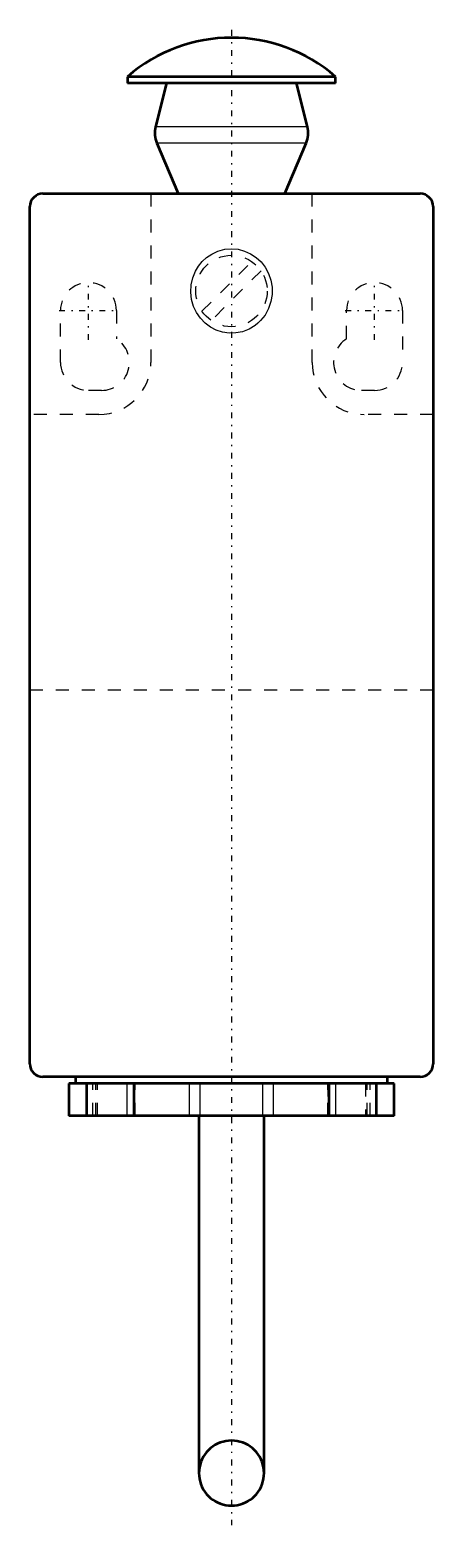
# Model space of a CAD drawing. Header units: millimetres. Extents: x -16 to 16, y -102 to 13.
import ezdxf

# ---------------------------------------------------------------- set-up
doc = ezdxf.new("R2010")
doc.units = ezdxf.units.MM
doc.linetypes.add('Center', pattern=[1.5, 0.45, -0.5, 0.05, -0.5])
doc.linetypes.add('Dashed', pattern=[2, 1, -1])
for name, color, linetype, lineweight in [('AM_0', 7, 'Continuous', 50), ('AM_4', 3, 'Continuous', 25), ('AM_7', 7, 'Center', 25), ('AM_9', 6, 'Dashed', 25)]:
    doc.layers.add(name, color=color, linetype=linetype, lineweight=lineweight)

msp = doc.modelspace()

# ---------------------------------------------------------------- linework, layer by layer
at = {"layer": 'AM_0'}
for p, q in [((-8, 9), (-8, 8.5)), ((8, 9), (-8, 9)), ((8, 8.5), (-8, 8.5)), ((-5, 8.5), (-5.84, 5.15)), ((5.84, 5.15), (5, 8.5)), ((8, 8.5), (8, 9)), ((-5.74, 3.88), (-4.1, 0)), ((4.1, 0), (5.74, 3.88)), ((-14.5, 0), (14.5, 0)), ((-15.5, -67), (-15.5, -1)), ((15.5, -1), (15.5, -67)), ((14.5, -68), (-14.5, -68)), ((-12.5, -68.5), (-12.5, -71)), ((12.5, -68.5), (-12.5, -68.5)), ((-12, -68), (-12, -68.5)), ((-11.16, -68.5), (-11.16, -71)), ((-7.5, -68.5), (-7.5, -71)), ((7.5, -71), (7.5, -68.5)), ((11.16, -71), (11.16, -68.5)), ((12, -68.5), (12, -68)), ((12.5, -71), (12.5, -68.5)), ((12.5, -71), (-12.5, -71)), ((-2.5, -71), (-2.5, -98.5)), ((2.5, -98.5), (2.5, -71))]:
    msp.add_line(p, q, dxfattribs=at)
for points in [[(2.5, -98.5), (2.49, -98.28), (2.46, -98.07), (2.41, -97.85), (2.35, -97.64), (2.27, -97.44), (2.17, -97.25), (2.05, -97.07), (1.92, -96.89), (1.77, -96.73), (1.61, -96.58), (1.43, -96.45), (1.25, -96.33), (1.06, -96.23), (0.86, -96.15), (0.65, -96.09), (0.43, -96.04), (0.22, -96.01), (0, -96), (-0.22, -96.01), (-0.43, -96.04), (-0.65, -96.09), (-0.86, -96.15), (-1.06, -96.23), (-1.25, -96.33), (-1.43, -96.45), (-1.61, -96.58), (-1.77, -96.73), (-1.92, -96.89), (-2.05, -97.07), (-2.17, -97.25), (-2.27, -97.44), (-2.35, -97.64), (-2.41, -97.85), (-2.46, -98.07), (-2.49, -98.28), (-2.5, -98.5)], [(-2.5, -98.5), (-2.49, -98.72), (-2.46, -98.93), (-2.41, -99.15), (-2.35, -99.36), (-2.27, -99.56), (-2.17, -99.75), (-2.05, -99.93), (-1.92, -100.11), (-1.77, -100.27), (-1.61, -100.42), (-1.43, -100.55), (-1.25, -100.67), (-1.06, -100.77), (-0.86, -100.85), (-0.65, -100.91), (-0.43, -100.96), (-0.22, -100.99), (0, -101)], [(0, -101), (0.22, -100.99), (0.43, -100.96), (0.65, -100.91), (0.86, -100.85), (1.06, -100.77), (1.25, -100.67), (1.43, -100.55), (1.61, -100.42), (1.77, -100.27), (1.92, -100.11), (2.05, -99.93), (2.17, -99.75), (2.27, -99.56), (2.35, -99.36), (2.41, -99.15), (2.46, -98.93), (2.49, -98.72), (2.5, -98.5)]]:
    msp.add_lwpolyline(points, dxfattribs=at)
for centre, radius, start, end in [((0, -0.17), 12.17, 48.8879, 131.1121), ((-3.9, 4.66), 2, 165.9638, 202.8906), ((3.9, 4.66), 2, 337.1094, 14.0362), ((14.5, -1), 1, 360, 90), ((-14.5, -1), 1, 90, 180), ((-14.5, -67), 1, 180, 270), ((14.5, -67), 1, 270, 0)]:
    msp.add_arc(centre, radius, start, end, dxfattribs=at)
at = {"layer": 'AM_4'}
for p, q in [((5.84, 5.15), (-5.84, 5.15)), ((5.74, 3.88), (-5.74, 3.88)), ((-8.03, -71), (-8.03, -68.5)), ((-3.24, -71), (-3.24, -68.5)), ((-2.41, -71), (-2.41, -68.5)), ((2.41, -71), (2.41, -68.5)), ((3.24, -71), (3.24, -68.5)), ((8.03, -71), (8.03, -68.5))]:
    msp.add_line(p, q, dxfattribs=at)
at = {"layer": 'AM_7'}
for p, q in [((0, 12.6), (0, -102.5)), ((-11, -11.26), (-11, -6.74)), ((11, -11.26), (11, -6.74)), ((-13.26, -9), (-8.74, -9)), ((8.74, -9), (13.26, -9))]:
    msp.add_line(p, q, dxfattribs=at)
at = {"layer": 'AM_9'}
for p, q in [((-6.2, 0), (-6.2, -13)), ((6.2, -13), (6.2, 0)), ((-2.27, -9.06), (1.56, -5.23)), ((2.27, -5.94), (-1.56, -9.77)), ((-13.15, -13), (-13.15, -9)), ((-8.85, -9), (-8.85, -11.18)), ((8.85, -11.18), (8.85, -9)), ((13.15, -9), (13.15, -13)), ((-10, -15.15), (-11, -15.15)), ((11, -15.15), (10, -15.15)), ((-10.2, -17), (-15.5, -17)), ((15.5, -17), (10.2, -17)), ((-15.5, -38.2), (15.5, -38.2)), ((-10.66, -71), (-10.66, -68.5)), ((-10.44, -71), (-10.44, -68.5)), ((-10.3, -71), (-10.3, -68.5)), ((-7.42, -71), (-7.42, -68.5)), ((-7.4, -71), (-7.4, -68.5)), ((7.4, -68.5), (7.4, -71)), ((7.42, -71), (7.42, -68.5)), ((10.3, -68.5), (10.3, -71)), ((10.44, -71), (10.44, -68.5)), ((10.66, -71), (10.66, -68.5))]:
    msp.add_line(p, q, dxfattribs=at)
msp.add_lwpolyline([(-2.25, -5.24), (-1.91, -4.92), (-1.51, -4.66), (-1.04, -4.43), (-0.52, -4.29), (-0.01, -4.25), (0.51, -4.29), (0.99, -4.42), (1.46, -4.63), (1.89, -4.91), (2.27, -5.26), (2.59, -5.67), (2.85, -6.14), (3.03, -6.66), (3.12, -7.2), (3.12, -7.76), (3.03, -8.32), (2.85, -8.85), (2.72, -9.1), (2.58, -9.35), (2.23, -9.78), (2.03, -9.98), (1.81, -10.15), (1.35, -10.43), (1.1, -10.54), (0.84, -10.63), (0.34, -10.73), (-0.19, -10.74), (-0.68, -10.67), (-1.17, -10.51), (-1.62, -10.28), (-2.03, -9.97), (-2.39, -9.6), (-2.69, -9.16), (-2.92, -8.68), (-3.07, -8.15), (-3.13, -7.6), (-3.1, -7.03), (-2.98, -6.49), (-2.88, -6.22), (-2.76, -5.96), (-2.53, -5.59), (-2.25, -5.24)], dxfattribs=at)
msp.add_circle((0, -7.5), 2.75, dxfattribs=at)
for centre, radius, start, end in [((-11, -9), 2.15, 0, 180), ((11, -9), 2.15, 0, 180), ((-10, -13), 2.15, 270, 57.664), ((10, -13), 2.15, 122.336, 270), ((-11, -13), 2.15, 180, 270), ((-10.2, -13), 4, 270, 0), ((10.2, -13), 4, 180, 270), ((11, -13), 2.15, 270, 0)]:
    msp.add_arc(centre, radius, start, end, dxfattribs=at)

doc.saveas('drawing.dxf')
